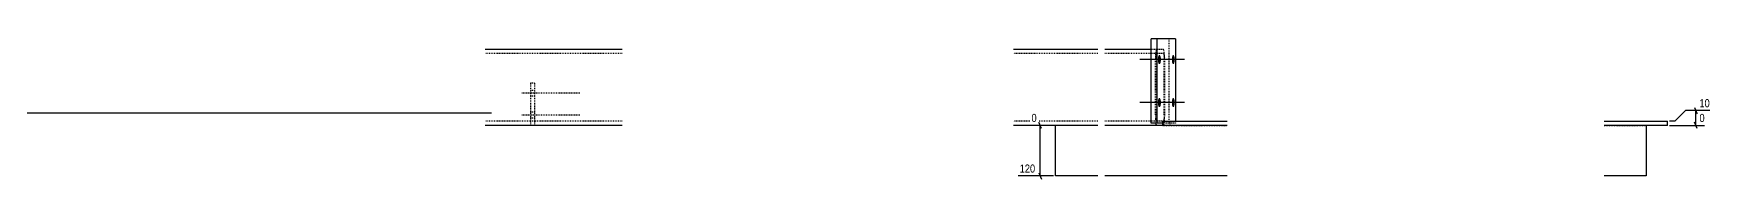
# Model space of a CAD drawing. Header units: millimetres. Extents: x 12 to 53661, y 7 to 1833.
# Drawn here: x 3989 to 7966, y 12 to 344 of the extents above; entities that cross this region are included whole.
import ezdxf

# ---------------------------------------------------------------- set-up
doc = ezdxf.new("R2010")
doc.units = ezdxf.units.MM
doc.linetypes.add('DXK_LINE_DOT2', pattern=[3.9198, 1.9599, -1.9599])
doc.layers.add('MÅLSÆTNING', color=7, linetype='Continuous')
doc.layers.add('STÅL', color=7, linetype='Continuous')
doc.styles.add('Arial Narrow', font='ARIALN.TTF', dxfattribs={"height": 0.2})

msp = doc.modelspace()

# ---------------------------------------------------------------- hatches: boundary and pattern name
at = {"layer": 'STÅL', "linetype": 'Continuous'}
for points in [[(6654.2, 295.5), (6654.2, 297.8), (6654.5, 300), (6654.9, 302), (6655.4, 303.7), (6656, 305), (6656.7, 306), (6657.5, 306.4), (6658.3, 306.4), (6659, 306), (6659.8, 305), (6660.4, 303.7), (6660.9, 302), (6661.3, 300), (6661.5, 297.8), (6661.6, 295.5), (6661.5, 293.2), (6661.3, 291), (6660.9, 289), (6660.4, 287.3), (6659.8, 286), (6659, 285), (6658.3, 284.6), (6657.5, 284.6), (6656.7, 285), (6656, 286), (6655.4, 287.3), (6654.9, 289), (6654.5, 291), (6654.2, 293.2)], [(6687.4, 295.5), (6687.4, 297.8), (6687.7, 300), (6688, 302), (6688.5, 303.7), (6689.1, 305), (6689.7, 306), (6690.4, 306.4), (6691.2, 306.4), (6691.9, 306), (6692.5, 305), (6693.1, 303.7), (6693.6, 302), (6693.9, 300), (6694.2, 297.8), (6694.2, 295.5), (6694.2, 293.2), (6693.9, 291), (6693.6, 289), (6693.1, 287.3), (6692.5, 286), (6691.9, 285), (6691.2, 284.6), (6690.4, 284.6), (6689.7, 285), (6689.1, 286), (6688.5, 287.3), (6688, 289), (6687.7, 291), (6687.4, 293.2)], [(6654.2, 193.5), (6654.2, 195.8), (6654.5, 198), (6654.9, 200), (6655.4, 201.7), (6656, 203), (6656.7, 204), (6657.5, 204.4), (6658.3, 204.4), (6659, 204), (6659.8, 203), (6660.4, 201.7), (6660.9, 200), (6661.3, 198), (6661.5, 195.8), (6661.6, 193.5), (6661.5, 191.2), (6661.3, 189), (6660.9, 187), (6660.4, 185.3), (6659.8, 184), (6659, 183), (6658.3, 182.6), (6657.5, 182.6), (6656.7, 183), (6656, 184), (6655.4, 185.3), (6654.9, 187), (6654.5, 189), (6654.2, 191.2)], [(6687.4, 193.5), (6687.4, 195.8), (6687.7, 198), (6688, 200), (6688.5, 201.7), (6689.1, 203), (6689.7, 204), (6690.4, 204.4), (6691.2, 204.4), (6691.9, 204), (6692.5, 203), (6693.1, 201.7), (6693.6, 200), (6693.9, 198), (6694.2, 195.8), (6694.2, 193.5), (6694.2, 191.2), (6693.9, 189), (6693.6, 187), (6693.1, 185.3), (6692.5, 184), (6691.9, 183), (6691.2, 182.6), (6690.4, 182.6), (6689.7, 183), (6689.1, 184), (6688.5, 185.3), (6688, 187), (6687.7, 189), (6687.4, 191.2)]]:
    msp.add_hatch(color=96, dxfattribs=at).paths.add_polyline_path(points)

# ---------------------------------------------------------------- linework, layer by layer
at = {"layer": 'MÅLSÆTNING', "color": 7, "linetype": 'Continuous'}
for p, q in [((2917, 169.5), (5074.7, 169.5)), ((7904.6, 174.5), (7879.6, 149.5)), ((7962.5, 174.5), (7904.6, 174.5)), ((7926.6, 182), (7932.6, 167)), ((7929.6, 139.5), (7929.6, 174.5)), ((6407, 139.5), (6354.8, 139.5)), ((6378.5, 132), (6372.5, 147)), ((6375.5, 19.5), (6375.5, 139.5)), ((7879.6, 149.5), (7867, 149.5)), ((7867, 139.5), (7950.3, 139.5)), ((7932.6, 132), (7926.6, 147)), ((6407, 19.5), (6323.2, 19.5)), ((6372.5, 27), (6378.5, 12))]:
    msp.add_line(p, q, dxfattribs=at)
at = {"layer": 'STÅL', "color": 2, "linetype": 'Continuous'}
for p, q in [((5384.5, 319.5), (5059.5, 319.5)), ((6512, 319.5), (6312, 319.5)), ((6638.1, 319.5), (6528.3, 319.5)), ((6638.1, 144.5), (6638.1, 344.5)), ((6695.7, 344.5), (6638.1, 344.5)), ((6653, 144.5), (6653, 344.5)), ((6695.7, 344.5), (6695.7, 149.5)), ((5384.5, 139.5), (5059.5, 139.5)), ((6512, 139.5), (6312, 139.5)), ((6412, 19.5), (6412, 139.5)), ((6658.8, 139.5), (6528.3, 139.5)), ((6666, 144.5), (6638.1, 144.5)), ((6650.3, 141.4), (6649.7, 144.5)), ((6651.5, 139.5), (6650.3, 141.4)), ((6666, 139.5), (6658.8, 139.5)), ((6666, 139.5), (6666, 149.5)), ((6666, 149.5), (6818.9, 149.5)), ((6818.9, 139.5), (6666, 139.5)), ((7712, 149.5), (7862, 149.5)), ((7862, 139.5), (7712, 139.5)), ((7812, 139.5), (7812, 19.5)), ((7862, 139.5), (7862, 149.5)), ((6512, 19.5), (6412, 19.5)), ((6818.9, 19.5), (6528.3, 19.5)), ((7812, 19.5), (7712, 19.5))]:
    msp.add_line(p, q, dxfattribs=at)
at = {"layer": 'STÅL', "color": 7, "linetype": 'DXK_LINE_DOT2'}
for p, q in [((5384.5, 319.5), (5059.5, 319.5)), ((6512, 319.5), (6312, 319.5)), ((6667.4, 319.5), (6528.3, 319.5)), ((6651.5, 319.5), (6650.3, 317.6)), ((6668.6, 317.6), (6667.4, 319.5)), ((6680.8, 144.5), (6680.8, 344.5)), ((5384.5, 309.5), (5059.5, 309.5)), ((6512, 309.5), (6312, 309.5)), ((6667.4, 309.5), (6528.3, 309.5)), ((6648.6, 304.1), (6648.4, 294.5)), ((6648.4, 164.5), (6648.4, 294.5)), ((6649.3, 312.2), (6648.6, 304.1)), ((6650.3, 317.6), (6649.3, 312.2)), ((6649.6, 294.5), (6649.8, 300.2)), ((6649.6, 164.5), (6649.6, 294.5)), ((6649.8, 300.2), (6650.2, 305.1)), ((6650.2, 305.1), (6650.8, 308.4)), ((6650.8, 308.4), (6651.5, 309.5)), ((6667.4, 309.5), (6668.1, 308.4)), ((6668.1, 308.4), (6668.7, 305.1)), ((6669.6, 312.2), (6668.6, 317.6)), ((6668.7, 305.1), (6669.1, 300.2)), ((6669.1, 300.2), (6669.3, 294.5)), ((6669.3, 164.5), (6669.3, 294.5)), ((6670.3, 304.1), (6669.6, 312.2)), ((6670.5, 294.5), (6670.3, 304.1)), ((6670.5, 164.5), (6670.5, 294.5)), ((5177, 239.5), (5167, 239.5)), ((5167, 239.5), (5167, 139.5)), ((5177, 239.5), (5177, 139.5)), ((6648.4, 164.5), (6648.6, 154.9)), ((6649.8, 158.8), (6649.6, 164.5)), ((6669.3, 164.5), (6669.1, 158.8)), ((6670.3, 154.9), (6670.5, 164.5)), ((5384.5, 149.5), (5059.5, 149.5)), ((5177, 139.5), (5167, 139.5)), ((6512, 149.5), (6312, 149.5)), ((6512, 139.5), (6412, 139.5)), ((6667.4, 149.5), (6528.3, 149.5)), ((6658.8, 139.5), (6528.3, 139.5)), ((6648.6, 154.9), (6649.3, 146.8)), ((6649.7, 144.5), (6649.3, 146.8)), ((6650.2, 153.9), (6649.8, 158.8)), ((6650.8, 150.6), (6650.2, 153.9)), ((6651.5, 149.5), (6650.8, 150.6)), ((6666, 139.5), (6658.8, 139.5)), ((6695.7, 144.5), (6666, 144.5)), ((6666, 139.5), (6818.9, 139.5)), ((6668.1, 150.6), (6667.4, 149.5)), ((6667.4, 139.5), (6668.6, 141.4)), ((6668.7, 153.9), (6668.1, 150.6)), ((6668.6, 141.4), (6669.6, 146.8)), ((6669.1, 158.8), (6668.7, 153.9)), ((6669.6, 146.8), (6670.3, 154.9)), ((6683.2, 139.5), (6683.2, 149.5)), ((6695.7, 149.5), (6695.7, 144.5)), ((7712, 139.5), (7812, 139.5))]:
    msp.add_line(p, q, dxfattribs=at)
at = {"layer": 'STÅL', "color": 96, "linetype": 'Continuous'}
for p, q in [((6684.2, 295.5), (6611.7, 295.5)), ((6717.1, 295.5), (6644.6, 295.5)), ((6684.2, 193.5), (6611.7, 193.5)), ((6717.1, 193.5), (6644.6, 193.5))]:
    msp.add_line(p, q, dxfattribs=at)
at = {"layer": 'STÅL', "color": 96, "linetype": 'DXK_LINE_DOT2'}
for p, q in [((5284.5, 215.5), (5147, 215.5)), ((5177, 222.5), (5167, 222.5)), ((5177, 208.5), (5167, 208.5)), ((5284.5, 163.5), (5147, 163.5)), ((5177, 170.5), (5167, 170.5)), ((5177, 156.5), (5167, 156.5))]:
    msp.add_line(p, q, dxfattribs=at)

# ---------------------------------------------------------------- next in the draw order: wipeouts: each hides what was drawn before it
at = {"color": 0, "linetype": 'Continuous'}
for points in [[(5075.1, 173.5), (5075.1, 201.5), (2998, 201.5), (2998, 173.5)], [(7966.5, 178.5), (7966.5, 206.5), (7934.1, 206.5), (7934.1, 178.5)], [(6371, 143.5), (6371, 171.5), (6350.8, 171.5), (6350.8, 143.5)], [(6367.4, 23.5), (6367.4, 51.5), (6322.8, 51.5), (6322.8, 23.5)]]:
    msp.add_wipeout(points, dxfattribs=at).dxf.layer = 'MÅLSÆTNING'

# ---------------------------------------------------------------- next in the draw order: texts
at = {"layer": 'MÅLSÆTNING', "color": 3, "linetype": 'Continuous', "style": 'Arial Narrow'}
for s, height, p in [('0', 19.1, (6354.8, 147.5)), ('120', 19.09, (6326.8, 27.5))]:
    msp.add_text(s, height=height, dxfattribs=at).set_placement(p)

# ---------------------------------------------------------------- next in the draw order: wipeouts: each hides what was drawn before it
at = {"color": 0, "linetype": 'Continuous'}
msp.add_wipeout([(7954.3, 143.5), (7954.3, 171.5), (7934.1, 171.5), (7934.1, 143.5)], dxfattribs=at).dxf.layer = 'MÅLSÆTNING'

# ---------------------------------------------------------------- next in the draw order: texts
at = {"layer": 'MÅLSÆTNING', "color": 3, "linetype": 'Continuous', "style": 'Arial Narrow'}
for s, height, p in [('10', 19.09, (7938.1, 182.5)), ('0', 19.1, (7938.1, 147.5))]:
    msp.add_text(s, height=height, dxfattribs=at).set_placement(p)

doc.saveas('drawing.dxf')
